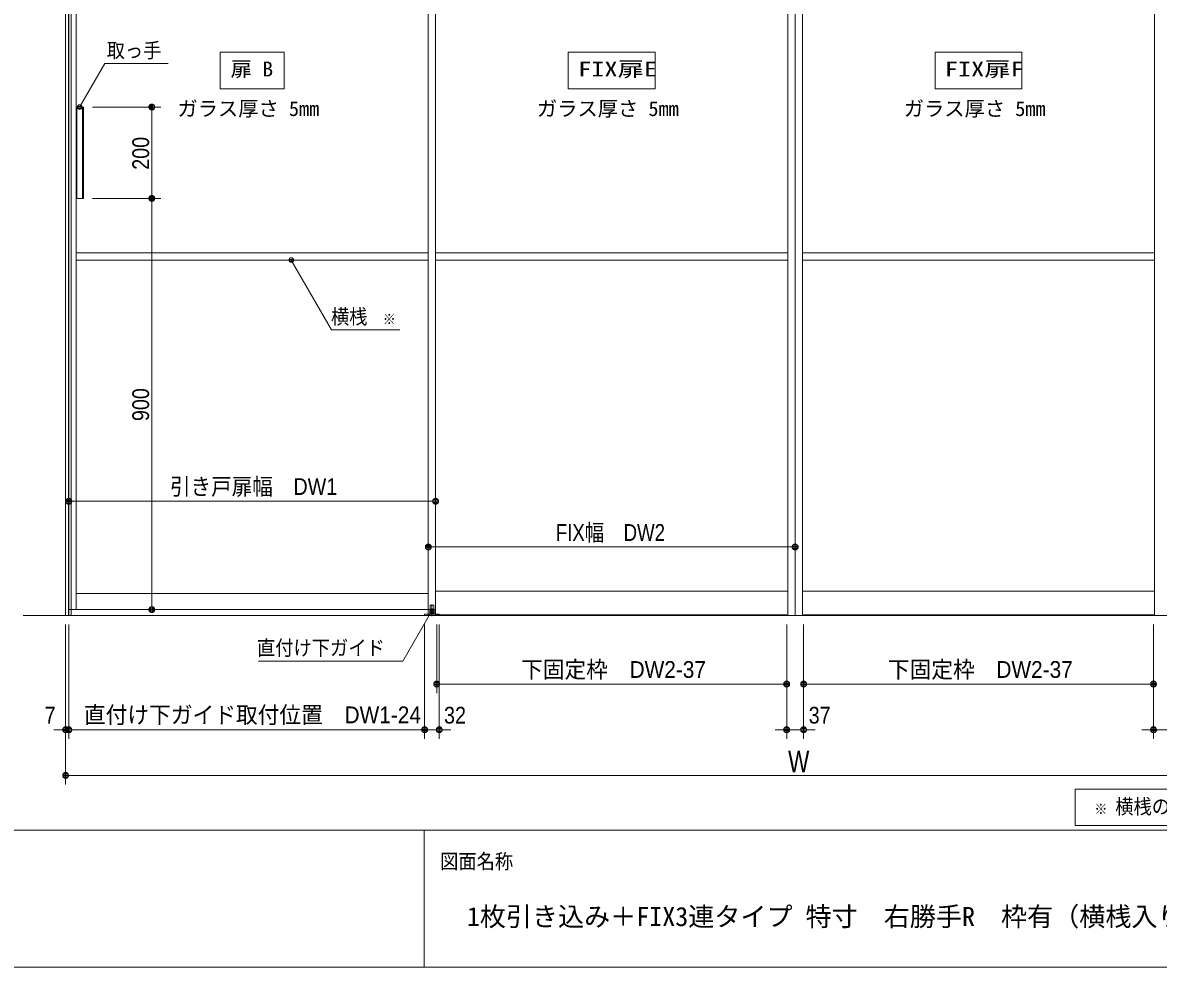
# Model space of a CAD drawing. Units: millimetres, scale not verified. Extents: x -6062 to 6062, y -3045 to 3045.
# Drawn here: x -4816 to -2330, y -2770 to -702 of the extents above; entities that cross this region are included whole.
import ezdxf
from ezdxf.enums import TextEntityAlignment as Align

# ---------------------------------------------------------------- set-up
doc = ezdxf.new("R2010")
doc.units = ezdxf.units.MM
doc.header["$LTSCALE"] = 20
doc.linetypes.add('CHAIN1', pattern=[8, 5, -1, 1, -1])
doc.linetypes.add('DOUBLE_CHAIN1', pattern=[8.8, 5, -1, 0.6, -0.6, 0.6, -1])
for name, color, linetype, lineweight in [('0-0_2寸法-2', 7, 'Continuous', 9), ('0-1_0', 7, 'Continuous', 9), ('0-2_2寸法-1', 7, 'Continuous', 9), ('0-3_2寸法-3', 7, 'Continuous', 9), ('0-4_3一般', 7, 'Continuous', 9), ('0-5_1図面枠', 7, 'Continuous', 9)]:
    doc.layers.add(name, color=color, linetype=linetype, lineweight=lineweight)
doc.styles.add('ＭＳ ゴシック', font='')
doc.styles.add('ＭＳ Ｐゴシック', font='')
doc.styles.get('ＭＳ ゴシック').set_extended_font_data('MS Gothic')
doc.styles.get('ＭＳ Ｐゴシック').set_extended_font_data('MS PGothic')

# ---------------------------------------------------------------- blocks, each defined once
blk = doc.blocks.new('_Dot')
at = {"layer": '0-1_0'}
for p, q in [((-10, 0), (-20, 0)), ((9.78, 2), (-9.78, 2)), ((7.99, 6), (-7.99, 6)), ((9.16, -3.98), (-9.16, -3.98)), ((6, -7.98), (-6, -7.98))]:
    blk.add_line(p, q, dxfattribs=at)
for points in [[(10, 0), (9.92, 1.25), (9.69, 2.49), (9.3, 3.68), (8.76, 4.82), (8.09, 5.88), (7.29, 6.85), (6.37, 7.71), (5.36, 8.44), (4.26, 9.05), (3.09, 9.51), (1.87, 9.82), (0.63, 9.98), (-0.63, 9.98), (-1.87, 9.82), (-3.09, 9.51), (-4.26, 9.05), (-5.36, 8.44), (-6.37, 7.71), (-7.29, 6.85), (-8.09, 5.88), (-8.76, 4.82), (-9.3, 3.68), (-9.69, 2.49), (-9.92, 1.25), (-10, 0), (0, 0)], [(-10, 0), (-9.92, -1.25), (-9.69, -2.49), (-9.3, -3.68), (-8.76, -4.82), (-8.09, -5.88), (-7.29, -6.85), (-6.37, -7.71), (-5.36, -8.44), (-4.26, -9.05), (-3.09, -9.51), (-1.87, -9.82), (-0.63, -9.98), (0.63, -9.98), (1.87, -9.82), (3.09, -9.51), (4.26, -9.05), (5.36, -8.44), (6.37, -7.71), (7.29, -6.85), (8.09, -5.88), (8.76, -4.82), (9.3, -3.68), (9.69, -2.49), (9.92, -1.25), (10, 0), (0, 0)]]:
    blk.add_lwpolyline(points, close=True, dxfattribs=at)
blk = doc.blocks.new('グループ-11')
at = {"layer": '0-4_3一般'}
for p, q in [((-58560, 7000), (-58560, -40000)), ((-60560, -40000), (7360, -40000))]:
    blk.add_line(p, q, dxfattribs=at)
blk = doc.blocks.new('グループ-12')
at = {"layer": '0-4_3一般'}
for p, q in [((-58560, -40000), (-58560, 7000)), ((-26760, -40000), (-26760, 7000)), ((-42820, -40000), (-42820, 6840)), ((-42500, -40000), (-42500, 6840)), ((-27080, 6840), (-27080, -40000)), ((-26760, -40000), (-26760, 6840)), ((-26760, 6840), (-26760, -40000)), ((-26440, -40000), (-26440, 6840)), ((-11020, 6840), (-11020, -40000)), ((-58560, -39740), (-58560, 6100)), ((-58240, -39740), (-58240, 6100)), ((-42820, 6100), (-42820, -39740)), ((-58242, -17740), (-57922, -17740)), ((-58202, -17740), (-58202, -21740)), ((-57962, -17740), (-57962, -21740)), ((-57922, -21740), (-57922, -17740)), ((-58240, -24120), (-42820, -24120)), ((-42500, -24120), (-27080, -24120)), ((-26440, -24120), (-11020, -24120)), ((-42820, -24440), (-58240, -24440)), ((-27080, -24440), (-42500, -24440)), ((-11020, -24440), (-26440, -24440)), ((-58240, -39040), (-42820, -39040)), ((-42500, -38940), (-27080, -38940)), ((-26440, -38940), (-11020, -38940)), ((-42500, -39740), (-58560, -39740)), ((-42735, -39560), (-42735, -39800)), ((-42595, -39550), (-42725, -39550)), ((-42585, -39800), (-42585, -39560)), ((-42820, -40000), (-26760, -40000)), ((-42760, -39862), (-42700, -39862)), ((-42760, -39862), (-42760, -39922)), ((-42760, -39922), (-42760, -39942)), ((-42560, -39922), (-42760, -39922)), ((-42760, -39942), (-42340, -39942)), ((-42735, -39800), (-42585, -39800)), ((-42586, -39800), (-42734, -39800)), ((-42734, -39862), (-42734, -39800)), ((-42700, -39862), (-42620, -39862)), ((-42620, -39862), (-42560, -39862)), ((-42586, -39862), (-42586, -39800)), ((-42560, -39862), (-42560, -39922)), ((-26760, -40000), (-10700, -40000)), ((-26390, -39970), (-26390, -40000)), ((-11070, -39970), (-26390, -39970)), ((-26390, -40000), (-11070, -40000)), ((-11070, -40000), (-11070, -39970))]:
    blk.add_line(p, q, dxfattribs=at)
at = {"layer": '0-4_3一般', "linetype": 'DOUBLE_CHAIN1'}
for p, q in [((-58240, -24440), (-58240, -24120)), ((-27080, -24120), (-27080, -24440)), ((-26440, -24440), (-26440, -24120)), ((-11020, -24120), (-11020, -24440))]:
    blk.add_line(p, q, dxfattribs=at)
at = {"layer": '0-4_3一般', "linetype": 'CHAIN1'}
blk.add_line((-42660, -39520), (-42660, -40027.8), dxfattribs=at)
at = {"layer": '0-4_3一般'}
for points in [[(-58560, 6100), (-42500, 6100), (-42500, -39740)], [(-58242, -17740), (-58242, -21740), (-57922, -21740)], [(-42980, -40000), (-42980, -39942), (-42760, -39942)], [(-42340, -39942), (-42340, -40000), (-42980, -40000)], [(-42560, -39942), (-42560, -39922), (-42760, -39922)]]:
    blk.add_lwpolyline(points, dxfattribs=at)
blk.add_lwpolyline([(-27130, -39970), (-42450, -39970), (-42450, -40000), (-27130, -40000)], close=True, dxfattribs=at)
for centre, start, end in [((-42725, -39560), 90, 180), ((-42595, -39560), 0, 90)]:
    blk.add_arc(centre, 10, start, end, dxfattribs=at)
blk.add_blockref('グループ-11', (0, 0), dxfattribs=at)
blk = doc.blocks.new('グループ-26')
at = {"layer": '0-4_3一般'}
for p, q in [((-58700, 7000), (-58700, -40000)), ((-58580, 7000), (-58580, -40000)), ((-58460, -40000), (-58460, 7000)), ((-58700, -40000), (-58460, -40000))]:
    blk.add_line(p, q, dxfattribs=at)
blk = doc.blocks.new('グループ-97')
at = {"layer": '0-5_1図面枠'}
for p, q in [((-80000, -49400), (80000, -49400)), ((-43000, -49400), (-43000, -55400))]:
    blk.add_line(p, q, dxfattribs=at)
blk.add_lwpolyline([(-80000, 55400), (80000, 55400), (80000, -55400), (-80000, -55400)], close=True, dxfattribs=at)
blk = doc.blocks.new('図面枠')
at = {"layer": '0-5_1図面枠'}
blk.add_blockref('グループ-97', (0, 0), dxfattribs=at)
at = {"layer": '0-5_1図面枠', "style": 'ＭＳ ゴシック', "width": 0.9}
blk.add_text('図面名称', height=650.9, dxfattribs=at).set_placement((-42300.1, -51283.9), align=Align.BOTTOM_LEFT)

msp = doc.modelspace()

# ---------------------------------------------------------------- linework, layer by layer
at = {"layer": '0-0_2寸法-2'}
for p, q in [((-4722.5, -2020), (-4722.5, -2270)), ((-4715.5, -2020), (-4715.5, -2270)), ((-3936.5, -2020), (-3936.5, -2270)), ((-3904.5, -2020), (-3904.5, -2270)), ((-3144, -2020), (-3144, -2270)), ((-3107, -2020), (-3107, -2270)), ((-2341, -2020), (-2341, -2270)), ((-4735.21, -2250), (-4747.92, -2250)), ((-4715.5, -2250), (-4722.5, -2250)), ((-4702.79, -2250), (-4690.08, -2250)), ((-3949.21, -2250), (-3961.92, -2250)), ((-3936.5, -2250), (-3904.5, -2250)), ((-3891.79, -2250), (-3879.08, -2250)), ((-3156.71, -2250), (-3169.42, -2250)), ((-3144, -2250), (-3107, -2250)), ((-3094.29, -2250), (-3081.58, -2250)), ((-2353.71, -2250), (-2366.42, -2250)), ((-2304, -2250), (-2341, -2250))]:
    msp.add_line(p, q, dxfattribs=at)
at = {"layer": '0-2_2寸法-1'}
for p, q in [((-4663.8, -887), (-4513.8, -887)), ((-4533.8, -1074.29), (-4533.8, -899.71)), ((-4663.6, -1087), (-4513.8, -1087)), ((-4663.6, -1087), (-4513.8, -1087)), ((-4533.8, -1099.71), (-4533.8, -1974.29)), ((-4715.5, -1730), (-4715.3, -1730)), ((-3912.5, -1730), (-3912.3, -1730)), ((-4702.79, -1750), (-3925.21, -1750)), ((-3928.5, -1830), (-3928.3, -1830)), ((-3125.5, -1830), (-3125.3, -1830)), ((-3138.21, -1850), (-3915.79, -1850)), ((-4663.8, -1987), (-4513.8, -1987)), ((-4715.5, -2020), (-4715.5, -2270)), ((-3936.5, -2020), (-3936.5, -2270)), ((-3910, -2020), (-3910, -2170)), ((-3144, -2020), (-3144, -2170)), ((-3107, -2020), (-3107, -2170)), ((-2341, -2020), (-2341, -2170)), ((-3156.71, -2150), (-3897.29, -2150)), ((-2353.71, -2150), (-3094.29, -2150)), ((-4702.79, -2250), (-3949.21, -2250)), ((-4722.5, -2270), (-4722.5, -2370)), ((-4709.79, -2350), (-1525.21, -2350))]:
    msp.add_line(p, q, dxfattribs=at)
at = {"layer": '0-3_2寸法-3'}
for p, q in [((-4686.91, -886.01), (-4696.69, -886.01)), ((-4687.8, -890.01), (-4695.8, -890.01)), ((-4691.63, -882.01), (-4691.97, -882.01)), ((-4691.63, -882.01), (-4691.97, -882.01)), ((-4228.33, -1217.01), (-4228.67, -1217.01)), ((-4228.33, -1217.01), (-4228.67, -1217.01)), ((-4223.61, -1221.01), (-4233.39, -1221.01)), ((-4224.5, -1225.01), (-4232.5, -1225.01)), ((-3920.33, -1985.01), (-3920.67, -1985.01)), ((-3920.33, -1985.01), (-3920.67, -1985.01)), ((-3915.61, -1989.01), (-3925.39, -1989.01)), ((-3916.5, -1993.01), (-3924.5, -1993.01))]:
    msp.add_line(p, q, dxfattribs=at)
for points in [[(-4384, -767), (-4244, -767), (-4244, -847), (-4384, -847)], [(-3622, -767), (-3432, -767), (-3432, -847), (-3622, -847)], [(-2819, -767), (-2629, -767), (-2629, -847), (-2819, -847)], [(-2512.5, -2380), (-1512.5, -2380), (-1512.5, -2460), (-2512.5, -2460)]]:
    msp.add_lwpolyline(points, close=True, dxfattribs=at)
for points in [[(-4691.8, -887), (-4636.56, -791.33), (-4498.04, -791.33)], [(-3991.16, -1374.84), (-4140.26, -1374.84), (-4228.5, -1222)], [(-3920.5, -1990), (-3984.01, -2100), (-4300.02, -2100)]]:
    msp.add_lwpolyline(points, dxfattribs=at)
for centre in [(-4691.8, -887), (-4691.8, -887), (-4228.5, -1222), (-4228.5, -1222), (-3920.5, -1990), (-3920.5, -1990)]:
    msp.add_circle(centre, 5.01, dxfattribs=at)

# ---------------------------------------------------------------- block references
at = {"layer": '0-0_2寸法-2', "xscale": 0.6356201, "yscale": 0.6356201}
for p in [(-4722.5, -2250), (-3936.5, -2250), (-3144, -2250), (-2341, -2250)]:
    msp.add_blockref('_Dot', p, dxfattribs=at)
at = {"layer": '0-0_2寸法-2', "xscale": 0.6356201, "yscale": 0.6356201, "rotation": 180}
for p in [(-4715.5, -2250), (-3904.5, -2250), (-3107, -2250)]:
    msp.add_blockref('_Dot', p, dxfattribs=at)
at = {"layer": '0-2_2寸法-1', "xscale": 0.6356201, "yscale": 0.6356201}
for p, rotation in [((-4533.8, -887), 90), ((-4533.8, -1087), 270), ((-4533.8, -1087), 90), ((-4715.5, -1750), 180), ((-3928.5, -1850), 180), ((-4533.8, -1987), 270), ((-3910, -2150), 180), ((-3107, -2150), 180), ((-4715.5, -2250), 180), ((-4722.5, -2350), 180)]:
    msp.add_blockref('_Dot', p, dxfattribs=dict(at, rotation=rotation))
for p in [(-3912.5, -1750), (-3125.5, -1850), (-3144, -2150), (-2341, -2150), (-3936.5, -2250)]:
    msp.add_blockref('_Dot', p, dxfattribs=at)
at = {"layer": '0-4_3一般', "xscale": 0.05, "yscale": 0.05}
for name in ['グループ-12', 'グループ-26']:
    msp.add_blockref(name, (-1787.5, 0), dxfattribs=at)
at = {"layer": '0-5_1図面枠', "xscale": 0.05, "yscale": 0.05}
msp.add_blockref('図面枠', (-1787.5, 0), dxfattribs=at)

# ---------------------------------------------------------------- texts
at = {"layer": '0-0_2寸法-2', "style": 'ＭＳ Ｐゴシック', "width": 0.9}
for s, p in [('7', (-4768.4, -2247.52)), ('32', (-3894.09, -2247.52)), ('37', (-3095.8, -2247.52))]:
    msp.add_text(s, height=36.66, dxfattribs=at).set_placement(p, align=Align.BOTTOM_LEFT)
at = {"layer": '0-2_2寸法-1', "style": 'ＭＳ Ｐゴシック', "width": 0.9}
for s, p in [('200', (-4528.84, -1024.28)), ('900', (-4528.84, -1574.38))]:
    msp.add_text(s, height=36.66, rotation=90, dxfattribs=at).set_placement(p, align=Align.BOTTOM_LEFT)
at = {"layer": '0-2_2寸法-1', "style": 'ＭＳ Ｐゴシック'}
for s, height, width, p in [('引き戸扉幅\u3000DW1', 36.69, 0.9, (-4494.02, -1747.07)), ('FIX幅\u3000DW2', 36.69, 0.85, (-3649.5, -1847.65)), ('下固定枠\u3000DW2-37', 36.66, 0.95, (-3725.37, -2147.47)), ('下固定枠\u3000DW2-37', 36.66, 0.95, (-2922.37, -2147.47)), ('直付け下ガイド取付位置\u3000DW1-24', 36.69, 0.95, (-4682.38, -2246.79)), ('W', 47.21, 0.8, (-3140.96, -2357.07))]:
    msp.add_text(s, height=height, dxfattribs=dict(at, width=width)).set_placement(p, align=Align.BOTTOM_LEFT)
at = {"layer": '0-3_2寸法-3', "style": 'ＭＳ ゴシック'}
for s, height, width, p in [('取っ手', 32.55, 0.9, (-4632.71, -788.94)), ('扉 B', 32.55, 1.05, (-4361.36, -829.87)), ('FIX扉E', 32.55, 1.3, (-3600.61, -829.87)), ('FIX扉F', 32.55, 1.3, (-2797.89, -829.87)), ('横桟', 32.55, 0.9, (-4141.61, -1371.66)), ('※', 23.31, 0.9, (-4028.26, -1369.88)), ('直付け下ガイド', 32.55, 0.9, (-4303.47, -2096.83)), ('横桟の位置は「横桟取付位置図面」を参照', 32.55, 0.9, (-2424.68, -2444.03)), ('※', 23.31, 0.9, (-2470.52, -2442.25))]:
    msp.add_text(s, height=height, dxfattribs=dict(at, width=width)).set_placement(p, align=Align.BOTTOM_LEFT)
for p in [(-4477.79, -916.45), (-3690.79, -916.45), (-2887.79, -916.45)]:
    msp.add_text('ガラス厚さ 5mm', height=32.55, dxfattribs=at).set_placement(p, align=Align.BOTTOM_LEFT)
at = {"layer": '0-5_1図面枠', "style": 'ＭＳ ゴシック'}
msp.add_text('1枚引き込み＋FIX3連タイプ 特寸\u3000右勝手R\u3000枠有（横桟入り）', height=41.84, dxfattribs=at).set_placement((-3844.15, -2692.37), align=Align.BOTTOM_LEFT)

doc.saveas('drawing.dxf')
